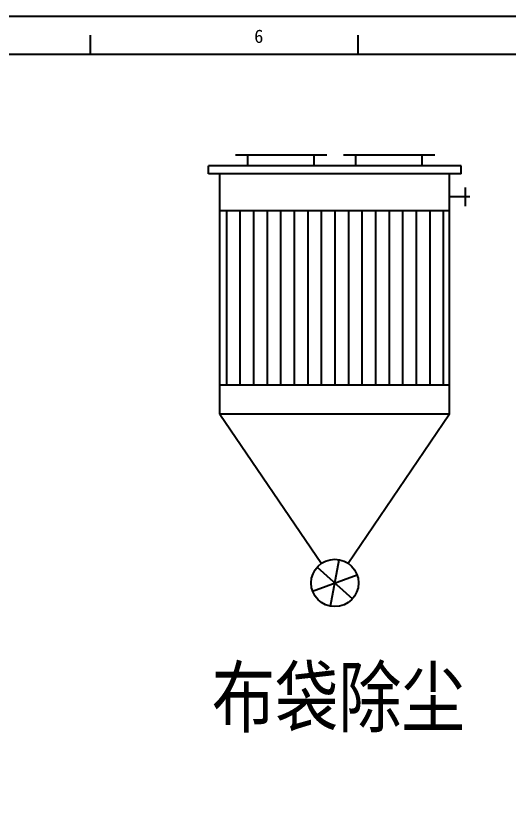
# Model space of a CAD drawing. Header units: millimetres. Extents: x 9671 to 25689, y -17516 to -2951.
# Drawn here: x 21334.9 to 21399.2, y -5422.1 to -5317.1 of the extents above; entities that cross this region are included whole.
import ezdxf

# ---------------------------------------------------------------- set-up
doc = ezdxf.new("R2010")
doc.units = ezdxf.units.MM
doc.layers.add('GJ', color=3, linetype='Continuous')
doc.layers.add('sb', color=2, linetype='Continuous')
doc.styles.add('QSDI', font='SimSun.ttf', dxfattribs={"width": 0.8})

# ---------------------------------------------------------------- blocks, each defined once
blk = doc.blocks.new('2#图框，横')
for p, q in [((7777.69, 420), (8371.69, 420)), ((8152.07, 415), (8152.07, 410)), ((8221.94, 415), (8221.94, 410))]:
    blk.add_line(p, q)
blk.add_lwpolyline([(7802.69, 10, 1, 1, 0), (7802.69, 410, 0.6, 0.6, 0), (8361.69, 410, 0.6, 0.6, 0), (8361.69, 10, 0.6, 0.6, 0)], format="xyseb", close=True)
at = {"style": 'QSDI'}
blk.add_text('6', height=3.5, dxfattribs=at).set_placement((8194.86, 412.98))

msp = doc.modelspace()

# ---------------------------------------------------------------- linework, layer by layer
at = {"ltscale": 100}
msp.add_line((21394.14, -5340.73), (21391.51, -5340.73), dxfattribs=at)
at = {"layer": 'GJ'}
msp.add_line((21393.52, -5339.5), (21393.52, -5341.95), dxfattribs=at)
at = {"layer": 'sb'}
for p, q in [((21363.56, -5335.25), (21375.47, -5335.25)), ((21365.19, -5336.67), (21365.19, -5335.25)), ((21373.83, -5336.67), (21373.83, -5335.25)), ((21377.65, -5335.25), (21389.56, -5335.25)), ((21379.28, -5336.67), (21379.28, -5335.25)), ((21387.92, -5336.67), (21387.92, -5335.25)), ((21360.04, -5337.71), (21360.04, -5336.67)), ((21393.01, -5336.67), (21360.04, -5336.67)), ((21393.01, -5337.71), (21393.01, -5336.67)), ((21393.01, -5337.71), (21360.04, -5337.71)), ((21361.54, -5369.14), (21361.54, -5337.71)), ((21391.51, -5369.14), (21391.51, -5337.71))]:
    msp.add_line(p, q, dxfattribs=at)
at = {"layer": 'sb', "color": 2}
for p, q in [((21391.51, -5342.58), (21361.54, -5342.58)), ((21362.41, -5342.58), (21362.41, -5365.32)), ((21364.14, -5342.58), (21364.14, -5365.32)), ((21365.91, -5342.58), (21365.91, -5365.32)), ((21367.68, -5342.58), (21367.68, -5365.32)), ((21369.45, -5342.58), (21369.45, -5365.32)), ((21371.22, -5342.58), (21371.22, -5365.32)), ((21372.99, -5342.58), (21372.99, -5365.32)), ((21374.76, -5342.58), (21374.76, -5365.32)), ((21376.53, -5342.58), (21376.53, -5365.32)), ((21378.3, -5342.58), (21378.3, -5365.32)), ((21380.07, -5342.58), (21380.07, -5365.32)), ((21381.83, -5342.58), (21381.83, -5365.32)), ((21383.6, -5342.58), (21383.6, -5365.32)), ((21385.37, -5342.58), (21385.37, -5365.32)), ((21387.14, -5342.58), (21387.14, -5365.32)), ((21388.91, -5342.58), (21388.91, -5365.32)), ((21390.68, -5342.58), (21390.68, -5365.32)), ((21391.51, -5365.32), (21361.54, -5365.32)), ((21391.51, -5369.14), (21361.54, -5369.14)), ((21361.54, -5369.14), (21374.79, -5388.61)), ((21391.51, -5369.14), (21378.27, -5388.61)), ((21375.95, -5394.21), (21377.1, -5388.13)), ((21374.22, -5389.11), (21378.83, -5393.24)), ((21373.63, -5392.25), (21379.43, -5390.09))]:
    msp.add_line(p, q, dxfattribs=at)
msp.add_circle((21376.53, -5391.17), 3.09, dxfattribs=at)

# ---------------------------------------------------------------- block references
at = {"color": 2, "xscale": 0.4999999999999969, "yscale": 0.4999999999999969, "zscale": 0.4999999999999969}
msp.add_blockref('2#图框，横', (17268.58, -5527.12), dxfattribs=at)

# ---------------------------------------------------------------- texts
at = {"style": 'QSDI', "width": 0.8}
msp.add_text('布袋除尘', height=7.569, dxfattribs=at).set_placement((21360.46, -5409.87))

doc.saveas('drawing.dxf')
